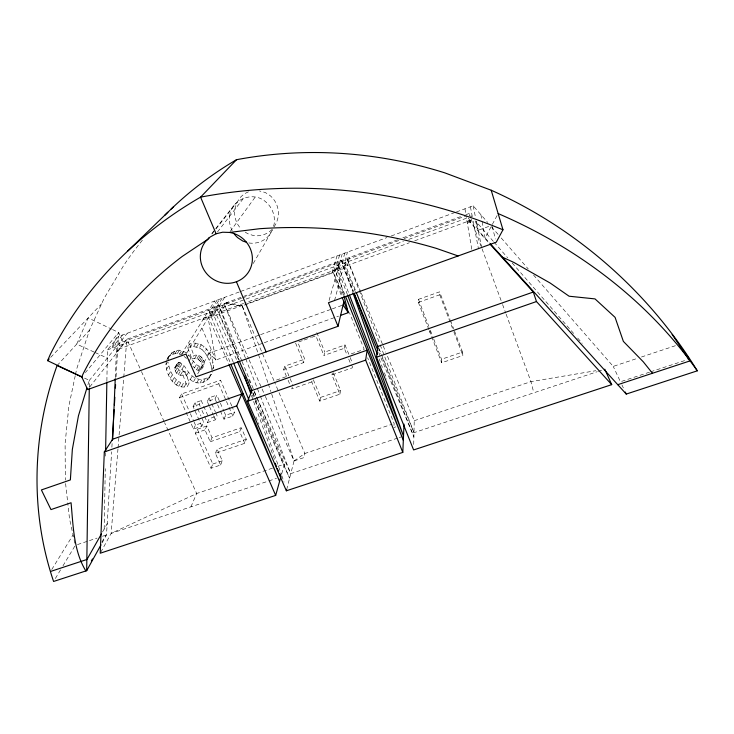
<?xml version="1.0" encoding="UTF-8"?>
<svg xmlns="http://www.w3.org/2000/svg" width="734" height="734" viewBox="0 0 734 734"><rect width="100%" height="100%" fill="white"/><g stroke="black" fill="none" stroke-linecap="round" stroke-linejoin="round"><path stroke-width="0.55" stroke-dasharray="3.67 2.75" d="M89.3 387.185L89.392 380.34L127.321 333.218M428.885 329.63L418.371 302.38L418.417 299.362L439.593 291.829L450.052 319.299M104.191 529.067L105.283 468.659M105.513 456.117L105.577 452.704M106.88 380.891L107.439 349.889L118.458 336.484L239.541 291.866M413.719 444.492L414.233 420.701L386.24 353.265M115.293 377.57L116.605 346.531L114.495 341.879M178.646 362.321L176.949 364.147C176.325 368.505 180.592 372.844 185.032 371.587L182.959 375.12C178.481 376.386 174.178 372.01 174.802 367.624L178.646 362.321C185.17 363.312 186.849 372.606 192.271 375.946C197.611 381.129 206.924 380.331 211.236 374.257C208.566 382.909 196.694 385.965 190.262 379.515C184.794 376.147 183.096 366.78 176.518 365.78M102.09 542.885L106.494 534.948L111.623 451.786M111.889 447.235L112.155 442.685M116.073 376.698L118.458 336.484M393.993 425.536L394.13 423.555L367.633 357.807M117.972 448.878L111.146 533.389L100.778 552.234M118.064 447.74L126.835 339.246L218.943 305.408L241.633 360.44M201.254 369.257C207.97 363.862 201.905 352.623 193.904 355.522L191.895 358.935C197.813 356.513 204.859 363.734 201.254 369.257L198.29 370.34L196.556 369.808L192.987 366.266M185.032 371.587L189.308 382.955L187.271 386.579C173.38 390.167 164.544 372.698 166.297 361.128C168.857 354.127 176.142 347.127 183.895 351.558C191.546 354.403 193.372 366.477 201.822 366.651L204.034 364.266M168.169 360.458L168.517 357.706M213.273 368.817C214.411 356.311 204.043 339.31 189.62 343.879L187.574 347.191L191.895 358.935M352.549 366.11L352.237 367.853L331.933 374.918L339.86 394.204L319.758 401.122L311.767 381.928L312.253 380.129M339.86 394.204L340.585 390.516L332.722 371.367M344.292 348.301L344.989 344.962L324.795 352.072L323.933 355.458L344.292 348.301L347.127 355.137M75.235 375.744L68.868 406.003L65.106 443.547L65.335 480.119M75.464 374.624L76.648 369.018L89.539 330.098L104.118 298.353L123.661 265.479A367.752 353.604 23.7 0 1 143.974 238.284M331.933 374.918L332.328 373.147M319.758 401.122L320.648 397.378L313.17 379.395M286.664 489.615L294.05 460.924L271.222 392.644M349.402 257.478L347.375 265.442L345.283 260.185L347.43 252.12M334.539 300.536L344.549 262.937L355.504 290.416M344.815 253.083L341.833 263.937L353.256 291.352M229.659 215.97C231.357 199.116 253.478 190.51 265.974 202.07A23.681 23.075 76.6 0 1 274.149 224.035L273.314 226.944M281.718 473.751L284.407 464.154L257.781 399.599M243.706 303.399L218.787 312.565L224.099 303.555L341.493 260.387L339.246 268.424L244.771 303.014M329.061 300.527L342.2 254.047M338.961 261.322L336.649 269.369L334.548 264.13L336.979 255.973M339.594 255.01L336.42 265.919L347.503 294.82M331.997 272.644L333.713 266.91L345.136 295.371M286.48 376.377L283.636 369.624L303.711 362.568L304.748 359.128L297.545 341.796M87.869 384.845L89.392 380.34L83.135 377.478M292.316 387.066L291.756 388.882L311.767 381.928M283.636 369.624L284.847 366.138L304.748 359.128M206.85 425.959L197.327 429.252L195.391 433.234L211.043 468.255L220.585 465.026L215.383 453.309L244.761 443.299L246.285 439.226L241.247 427.674L212.062 437.712L210.245 441.758L204.988 429.913L206.85 425.959L212.062 437.712M244.761 443.299L239.669 431.656L241.247 427.674M220.585 465.026L222.301 460.805L217.145 449.171L246.285 439.226M220.393 411.022L223.962 419.151L232.862 416.068L234.495 412.205L232.247 407.04M211.043 468.255L212.832 464.016L197.327 429.252M215.383 453.309L217.145 449.171M190.932 506.845L196.666 493.523L164.581 422.637M223.962 419.151L225.668 415.27L234.495 412.205M204.685 416.517L207.383 422.61L215.356 419.839L217.136 415.958L215.805 412.93M166.774 360.11L169.939 354.687M207.383 422.61L209.227 418.701L217.136 415.958M231.797 406.003L220.521 380.166L181.582 393.947L179.491 397.654L193.519 429.051L201.822 426.17L203.713 422.243L201.428 417.114M209.08 405.608L207.291 401.544L215.034 398.828L216.824 395.103L219.925 402.159M179.491 397.654L218.76 383.781L220.521 380.166M193.519 429.051L195.473 425.105L203.713 422.243M207.291 401.544L209.144 397.8L216.824 395.103M209.392 377.817L212.539 371.679M201.822 426.17L193.079 406.526L199.29 404.342L201.217 400.581L208.337 416.692M206.713 380.551L208.584 376.964M211.741 370.331L213.576 366.826M193.079 406.526L195.051 402.746L201.217 400.581M203.29 382.35L205.19 378.762M211.621 369.404L211.153 365.688L212.998 362.22M200.061 383.056L201.978 379.46M497.101 215.53L485.064 237.963L489.606 242.972M196.795 382.882L198.749 379.285M211.153 365.688L209.309 360.376L211.172 356.944M209.309 360.376L207.061 355.871L208.942 352.476M197.694 373.872L211.208 349.43M193.519 381.735L195.501 378.148M199.887 370.147L201.822 366.651M198.29 370.34L200.235 366.835M101.879 542.123L105.751 535.178L106.494 534.948M201.611 363.348L203.529 359.899M190.262 379.515L192.271 375.946M200.749 361.77L202.676 358.339M196.556 369.808L198.519 366.312M184.188 387.02L186.243 383.396L189.308 382.955M102.521 532.003L107.366 523.452M199.666 360.504L201.611 357.082M207.061 355.871L204.658 352.292L206.557 348.934M194.418 368.037L196.4 364.55M198.382 359.55L200.327 356.137M253.258 263.515L272.488 229.852L269.415 234.972A22.717 22.13 76.5 0 1 248.45 242.881M204.658 352.292L202.098 349.659L204.024 346.32M196.877 358.898L198.841 355.485M181.335 386.928L183.417 383.304L186.243 383.396M186.528 375.643L188.574 372.11M194.638 358.605L196.62 355.192M178.72 386.304L180.83 382.68L183.417 383.304M191.565 364.486L193.574 361.036M187.574 347.191L193.629 346.558L199.382 347.971L201.327 344.641M176.353 385.13L178.472 381.524C172.481 377.138 169.306 369.652 168.224 362.504M180.362 375.248L182.463 371.716M188.977 361.174L191.005 357.742M174.169 383.414L176.316 379.827M196.547 347.008L198.519 343.686M181.821 369.541L183.904 366.055M274.057 226.907L276.544 222.741L278.168 217.081A23.057 22.479 78 0 0 270.213 195.694L265.304 192.51L259.469 190.95M55.353 578.53L60.628 569.731M62.977 565.822L75.299 545.307M178.27 374.615L180.39 371.092M213.374 316.042L217.218 309.638L238.889 360.018M224.549 297.389L219.081 306.518L221.264 311.611L226.512 302.628L242.238 305.922L333.309 272.617L341.493 260.387L353.348 291.426M186.996 357.623L188.537 355.072M193.629 346.558L195.629 343.246M176.61 373.23L178.738 369.716M222.053 298.316L214.622 310.583L236.963 360.541M172.141 381.139L174.307 377.56M216.521 306.298L211.016 315.363L208.823 310.289L214.557 301.078M179.977 367.202L182.078 363.734M175.307 371.083L177.445 367.587M178.591 366.046L180.711 362.587M186.619 353.137L219.549 299.233M177.5 365.679L179.628 362.22M170.27 378.294L172.444 374.735M217.053 300.16L209.447 312.482L230.421 363.018M174.71 369.174L176.857 365.688M51.765 569.52L73.042 534.948M174.802 367.624L177.582 363.009M181.793 354.935L183.895 351.558M168.536 374.881L170.738 371.358M181.436 354.283L206.86 313.436L228.613 363.688M167.728 358.082C170.371 354.467 175.233 352.751 179.536 354.017L181.656 350.65M177.27 353.604L179.408 350.246M166.517 369.349L168.728 365.871M174.986 353.696L177.133 350.329M165.829 364.826L167.499 362.238M172.683 354.274L174.857 350.907M169.93 355.779L172.123 352.403M230.173 231.522L255.267 196.978M217.475 231.981L243.67 198.07M211.805 233.55L234.302 205.034M211.961 234.027L236.348 203.034M89.787 386.891L123.835 343.879L118.66 332.493L112.568 329.575M116.357 352.458L126.835 339.246L140.992 370.514M122.495 334.998L111.614 348.366L118.66 332.493L85.383 372.588M57.078 365.587L89.539 330.098M50.71 357.357L101.622 303.784M265.323 396.314L294.05 460.924L304.867 453.484L391.974 424.27M240.614 291.471L386.965 237.55M391.24 235.981L455.346 212.355M456.42 211.961L473.155 205.795L487.688 222.457M397.489 239.816L346.87 258.414L344.769 266.396L409.379 242.743M402.828 237.853L461.585 216.264M465.861 214.695L469.072 213.521L471.934 216.805M241.532 298.279L216.512 307.463L239.807 359.632M242.605 297.885L337.227 263.139L349.072 294.059M398.755 240.55L342.594 261.166L355.284 291.655M404.104 238.587L466.136 215.814L472.026 250.945M107.439 349.889L245 299.444M246.073 299.05L403.406 241.358M408.755 239.394L466.54 218.2L489.064 243.11M414.728 240.789L470.32 220.439L470.76 222.87M203.859 318.262L214.346 314.418M332.438 271.195L343.42 267.176M467.154 221.879L472.907 219.778M202.841 319.896L246.505 303.922M247.569 303.537L343.035 268.607M467.365 223.127L473.146 221.017L478.43 248.633M488.697 226.457L478.146 230.292L481.421 246.395M259.515 335.025L209.172 353.118L215.824 360.027L263.203 343.081M260.588 334.64L331.291 309.234M332.364 308.849L343.072 304.995M264.277 342.695L338.576 316.115M298.784 341.906L303.05 340.392M304.124 340.007L310.528 337.732M311.592 337.356L315.859 335.833L323.933 355.458M418.371 302.38L439.73 294.793L439.593 291.829M195.391 433.234L204.988 429.913M320.648 397.378L340.585 390.516M462.512 352.045L462.86 355.504L441.684 362.77L441.529 359.256L462.512 352.045L454.071 329.86M210.245 441.758L239.669 431.656M212.832 464.016L222.301 460.805M272.488 468.145L196.666 493.523L111.146 533.389L267.837 481.275M277.902 466.329L284.407 464.154M294.05 460.924L303.858 457.64L304.867 453.484L274.507 381.955M393.864 427.518L395.901 426.839M414.233 420.701L530.957 381.634L595.852 370.698M77.474 544.582L88.346 540.967M89.438 540.609L97.053 538.077M102.485 536.26L105.751 535.178M268.919 480.908L276.498 478.384M256.616 397.296L290.71 473.659L398.085 437.95M399.168 437.583L402.425 436.501M381.561 354.788L413.976 432.665L597.274 371.698M598.357 371.34L601.577 370.266M533.535 275.03L613.22 366.394L637.121 358.44M641.47 356.999L676.234 345.43M649.526 372.175L620.45 381.763L613.22 366.394M650.608 371.817L687.226 359.752M245.33 357.779L224.099 303.555L242.238 305.922L274.057 380.9L288.875 375.716L284.847 366.138M179.536 354.017L181.041 354.632M94.044 352.036L76.721 344.118L88.208 317.905L111.559 329.089M95.062 352.503L107.292 358.1M178.472 381.524L180.83 382.68M199.382 347.971L202.098 349.659M245.22 232.091L247.652 233.678L253.129 235.458A22.112 21.561 78 0 0 273.553 227.742M184.087 356.394L186.482 358.476M468.228 218.126L470.32 220.439M491.45 226.769L498.212 234.522M501.221 237.972L528.278 269.002M493.34 241.358L475.522 220.916L476.88 227.696L478.146 229.091L476.77 222.347M494.092 242.22L507.644 257.762M512.167 262.946L573.924 333.777M577.695 338.099L582.209 343.273M621.9 384.836L623.349 387.919M343.962 295.444L333.309 272.617L342.622 295.738M141.46 371.56L164.113 421.591M252.322 394.874L253.258 396.956M255.12 401.122L289.554 478.128L252.881 392.552M248.679 379.515L251.01 384.744M254.285 392.066L256.148 396.25M181.582 393.947L189.913 412.636M190.381 413.682L193.62 420.949M194.088 421.986L195.473 425.105M224.099 303.555L248.652 358.788M249.11 359.834L261.625 387.974M262.084 389.011L264.864 395.268M199.29 404.342L200.189 406.37M201.988 410.434L204.236 415.508M195.051 402.746L197.336 407.884M197.785 408.902L200.978 416.086M209.529 406.627L213.117 414.756M213.566 415.774L215.356 419.839M215.034 398.828L219.943 410.003M209.144 397.8L211.364 402.847M211.805 403.856L215.365 411.921M218.76 383.781L232.862 416.068M220.365 403.168L223.898 411.242M224.347 412.251L225.668 415.27M201.923 328.089L215.824 360.027L208.098 317.969M288.113 380.24L289.728 384.075M290.077 378.57L292.884 385.249M378.937 348.476L381.129 353.742M378.735 352.513L380.496 356.724M380.937 357.779L413.884 436.868L381.23 354.944M295.582 343.044L303.711 362.568M360.871 292.141L346.87 258.414L358.807 289.416M361.302 293.196L382.744 344.833M383.176 345.888L385.8 352.21M344.989 344.962L348.999 354.65L364.22 349.329L349.393 312.546M233.173 361.935L211.383 309.344L119.339 343.145L119.082 349.026L213.502 314.455L218.943 305.408L238.669 360.091M255.909 416.802L258.964 424.188M242.073 361.495L253.854 390.075M254.294 391.13L257.35 398.544M316.804 332.603L324.795 352.072M334.979 279.608L341.741 296.426M378.258 347.494L380.799 353.88M348.733 359.054L351.458 365.899M350.155 357.568L352.467 363.385M245.752 358.834L259.9 394.984M260.322 396.048L290.71 473.659M418.417 299.362L428.849 326.382M430.454 330.566L433.326 338.007M433.739 339.062L441.529 359.256M429.289 330.676L441.684 362.77M359.22 290.481L379.808 343.934M380.212 345.008L413.976 432.665M450.447 320.354L453.667 328.804M439.73 294.793L453.529 331.006M453.933 332.071L462.86 355.504M379.093 358.843L382.368 367.404M384.414 372.753L386.864 379.175M182.959 375.12L187.271 386.579M470.641 217.805L469.072 213.521L469.43 215.493M471.035 218.879L481.678 247.789M482.073 248.854L502.184 303.472M502.579 304.537L505.726 313.106M506.121 314.18L530.957 381.634L533.82 392.8M189.62 343.879L193.904 355.522M251.432 395.47L274.644 459.796M341.493 260.387L352.522 291.655M252.744 392.617L255.001 399.085M255.377 400.168L281.388 474.522M281.764 475.604L284.03 482.073M242.238 305.922L267.956 382.882M268.323 383.965L270.855 391.552M492.138 226.356L495.432 239.036M337.512 270.635L343.741 294.958M74.85 543.233L69.519 518.755L67.739 502.845M473.155 205.795L475.421 216.934M476.329 221.384L478.146 230.292L485.064 237.963L482.11 221.347M470.421 206.804L472.283 216.53M480.926 214.704L481.908 220.237M464.961 208.814L465.971 214.814M65.592 483.532L67.62 501.717M430.069 330.594L430.106 332.777M248.496 191.822A22.103 21.552 78.2 0 0 239.367 198.611L236.421 203.621L234.843 209.263A23.066 22.488 78.2 0 0 241.358 229.173M232.201 230.715A23.69 23.084 76.7 0 1 229.659 215.97"/><path stroke-width="1.1" d="M89.282 388.323L86.685 570.685L53.591 581.456C30.296 512.855 31.966 436.785 55.986 368.606L57.078 365.587L82.098 377.01M105.595 451.557L106.861 382.038M115.247 378.707L112.678 439.207L104.311 451.97L100.228 553.225L275.672 495.404L280.828 476.944L279.672 473.733M239.339 361.073L251.982 390.46L247.642 401.214L286.352 490.798L402.801 452.392L404.03 424.114M112.293 440.409L114.119 409.691M114.385 405.14L114.862 397.177M115.394 388.075L115.596 384.662M604.807 369.193L611.706 384.644L413.609 449.942L376.533 357.219L377.836 346.43L356.348 292.536M402.801 452.392L365.66 360.119L367.128 350.173L251.982 390.46M236.522 159.718L200.584 197.134A415.728 374.744 5.7 0 0 50.187 354.632L47.591 360.651L81.768 376.946L87.667 389.58L186.032 354.1L196.061 376.836L338.007 326.309L343.861 301.692M286.352 490.798L286.664 489.615M86.896 388.047L78.446 415.811L72.345 449.428L70.372 479.935L41.398 489.936L50.976 509.598L71.06 502.753C73.226 525.7 73.519 550.739 85.823 570.914M275.672 495.404L236.724 405.884L241.752 394.048L243.092 393.552M81.768 376.946L83.116 373.872A379.506 341.741 5.7 0 1 182.225 256.441L207.777 239.339L209.172 237.568M171.123 209.052A367.752 353.604 23.7 0 1 236.513 159.7A423.729 399.938 33.3 0 1 444.822 172.866L491.202 190.234L502.974 229.779L496.257 242.202L328.437 302.729L338.007 326.309M86.685 570.685L100.989 544.876M91.355 560.987L92.466 559.005M101.411 533.967L86.97 559.464L50.582 571.447M47.591 360.651L49.15 359.009M127.413 251.358L173.609 206.685M216.099 233.761L210.236 236.954L205.483 241.569A26.396 25.24 34.6 0 0 214.64 280.085A26.396 25.24 34.6 0 0 251.276 266.167A26.396 25.24 34.6 0 0 229.513 232.439L222.677 232.219L216.099 233.761L200.584 197.134A471.934 414.031 12.7 0 1 496.459 227.145L502.974 229.779M340.732 315.345L348.265 312.656L344.026 296.068M112.678 439.207L241.752 394.048M377.836 346.43L533.306 292.031L536.481 301.546L611.706 384.644M247.642 401.214L365.66 360.119M104.311 451.97L236.724 405.884M376.533 357.219L536.481 301.546M617.762 384.689L689.905 360.944L672.133 334.447M490.358 243.807L626.249 394.075L697.3 370.826C648.709 291.673 576.034 228.026 491.202 190.234M229.513 232.439L259.542 228.724A440.363 385.451 12.9 0 1 436.418 248.404L458.135 255.955M246.569 242.266L242.826 241.046L237.825 237.779A23.69 23.084 76.7 0 1 233.779 233.311M502.451 257.184L513.883 262.442L550.188 283.049L569.098 296.224L595.017 298.903L615.083 317.363L623.368 341.393L643.259 361.789L652.462 373.267M498.157 213.585C576.713 247.33 647.893 300.555 697.3 370.826M489.826 243.954L533.306 292.031M682.17 349.421L689.373 359.045M343.072 304.995L348.265 312.656L342.163 297.481M625.285 392.02L626.249 394.075M237.431 361.578L251.395 392.8M229.063 364.734L279.571 481.44L230.861 364.073M236.412 281.737L266.13 351.898M354.137 293.462L377.863 350.402M233.614 362.991L248.918 399.92M275.149 463.227L276.461 466.393M277.333 468.503L278.645 471.668M279.516 473.779L280.828 476.944M345.558 296.426L403.324 440.372L347.916 295.885M349.485 295.132L403.507 436.143L352.907 292.738M354.164 293.563L377.459 354.559M244.468 376.166L250.661 393.323M164.6 215.475A367.752 353.604 23.7 0 1 167.838 212.245"/></g></svg>
